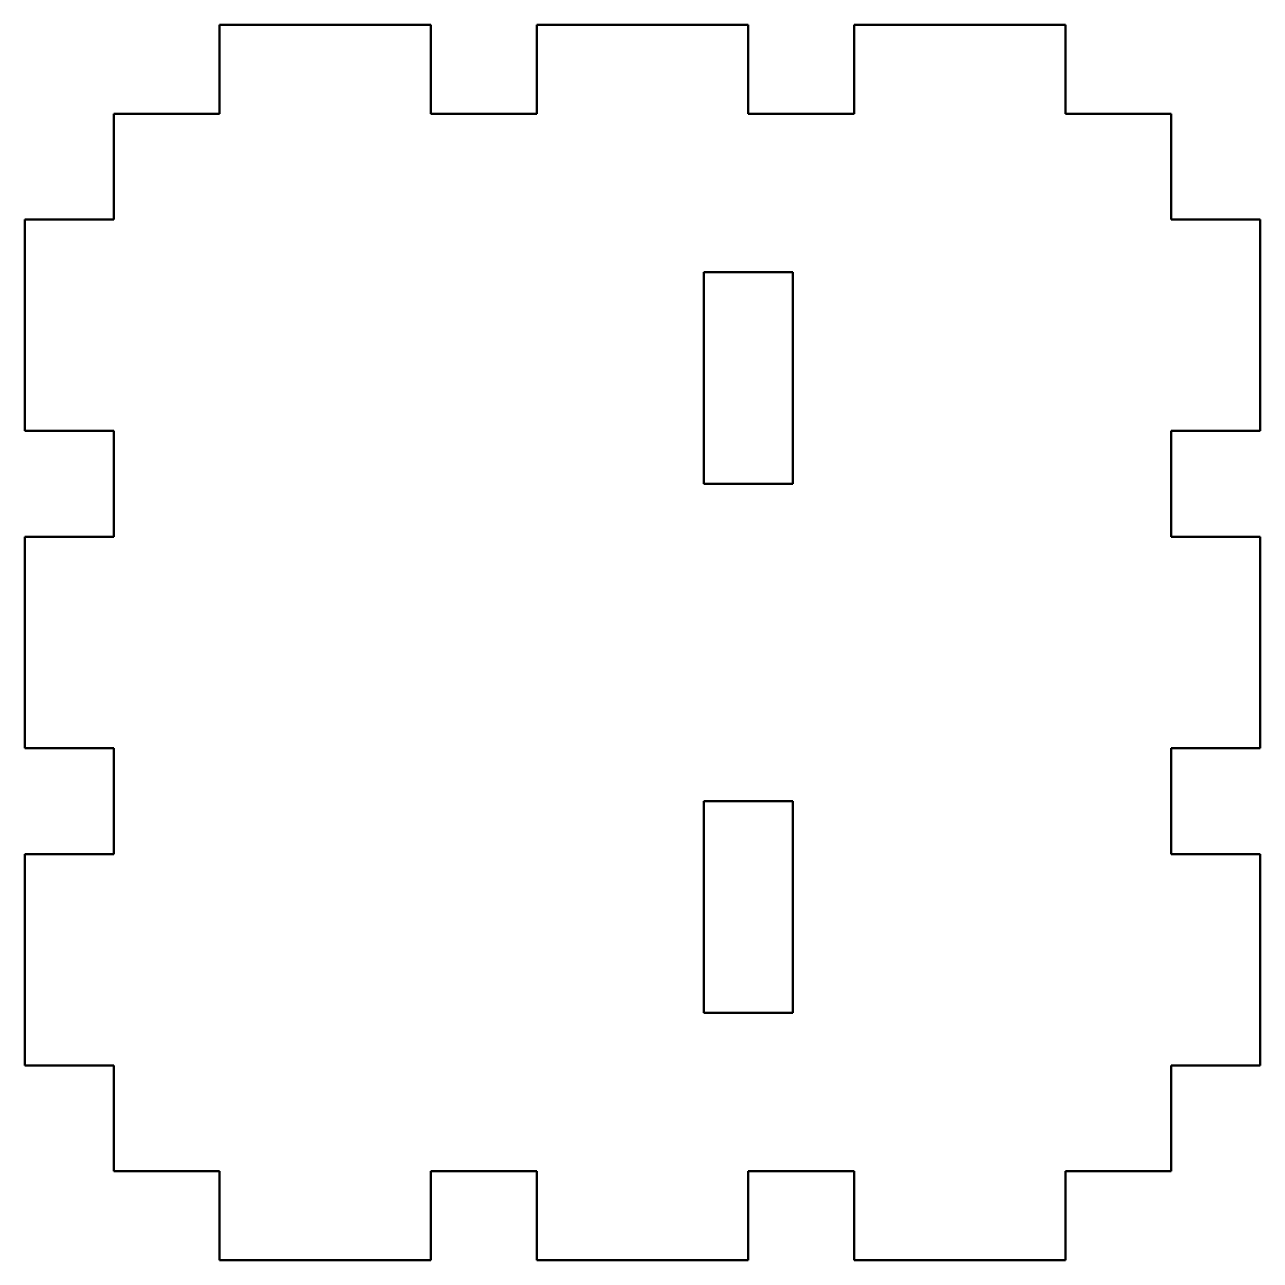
# Model space of a CAD drawing. Header units: millimetres. Extents: x -39 to 211, y 0 to 250.
import ezdxf

# ---------------------------------------------------------------- set-up
doc = ezdxf.new("R2010")
doc.units = ezdxf.units.MM
doc.layers.add('IV_INTERIOR_PROFILES', color=7, linetype='Continuous', lineweight=50)
doc.layers.add('IV_OUTER_PROFILE', color=7, linetype='Continuous', lineweight=50)

msp = doc.modelspace()

# ---------------------------------------------------------------- linework, layer by layer
at = {"layer": 'IV_INTERIOR_PROFILES'}
for p, q in [((98, 199.9), (116, 199.9)), ((98, 157.1), (98, 199.9)), ((116, 199.9), (116, 157.1)), ((116, 157.1), (98, 157.1)), ((98, 50.1), (98, 92.9)), ((98, 92.9), (116, 92.9)), ((116, 92.9), (116, 50.1)), ((116, 50.1), (98, 50.1))]:
    msp.add_line(p, q, dxfattribs=at)
at = {"layer": 'IV_OUTER_PROFILE'}
for p, q in [((0, 232), (0, 250)), ((0, 250), (42.8, 250)), ((42.8, 250), (42.8, 232)), ((64.2, 232), (64.2, 250)), ((64.2, 250), (107, 250)), ((107, 250), (107, 232)), ((128.4, 232), (128.4, 250)), ((128.4, 250), (171.2, 250)), ((171.2, 250), (171.2, 232)), ((-21.4, 210.6), (-21.4, 232)), ((-21.4, 232), (0, 232)), ((42.8, 232), (64.2, 232)), ((107, 232), (128.4, 232)), ((171.2, 232), (192.6, 232)), ((192.6, 232), (192.6, 210.6)), ((-39.4, 167.8), (-39.4, 210.6)), ((-39.4, 210.6), (-21.4, 210.6)), ((192.6, 210.6), (210.6, 210.6)), ((210.6, 210.6), (210.6, 167.8)), ((-21.4, 167.8), (-39.4, 167.8)), ((-21.4, 146.4), (-21.4, 167.8)), ((210.6, 167.8), (192.6, 167.8)), ((192.6, 167.8), (192.6, 146.4)), ((-39.4, 103.6), (-39.4, 146.4)), ((-39.4, 146.4), (-21.4, 146.4)), ((192.6, 146.4), (210.6, 146.4)), ((210.6, 146.4), (210.6, 103.6)), ((-21.4, 103.6), (-39.4, 103.6)), ((-21.4, 82.2), (-21.4, 103.6)), ((210.6, 103.6), (192.6, 103.6)), ((192.6, 103.6), (192.6, 82.2)), ((-39.4, 82.2), (-21.4, 82.2)), ((-39.4, 39.4), (-39.4, 82.2)), ((192.6, 82.2), (210.6, 82.2)), ((210.6, 82.2), (210.6, 39.4)), ((-21.4, 39.4), (-39.4, 39.4)), ((-21.4, 18), (-21.4, 39.4)), ((210.6, 39.4), (192.6, 39.4)), ((192.6, 39.4), (192.6, 18)), ((0, 18), (-21.4, 18)), ((0, 0), (0, 18)), ((64.2, 18), (42.8, 18)), ((42.8, 18), (42.8, 0)), ((64.2, 0), (64.2, 18)), ((128.4, 18), (107, 18)), ((107, 18), (107, 0)), ((128.4, 0), (128.4, 18)), ((192.6, 18), (171.2, 18)), ((171.2, 18), (171.2, 0)), ((42.8, 0), (0, 0)), ((107, 0), (64.2, 0)), ((171.2, 0), (128.4, 0))]:
    msp.add_line(p, q, dxfattribs=at)

doc.saveas('drawing.dxf')
